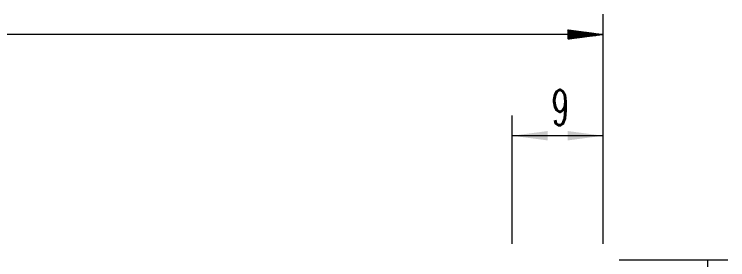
# Model space of a CAD drawing. Header units: millimetres. Extents: x -22 to 222, y -41 to 42.
# Drawn here: x 151.8 to 222.3, y 15 to 39.2 of the extents above; entities that cross this region are included whole.
import ezdxf

# ---------------------------------------------------------------- set-up
doc = ezdxf.new("R2010")
doc.units = ezdxf.units.MM
doc.layers.add('2', color=7, linetype='Continuous')
doc.layers.add('SK2', color=7, linetype='Continuous')
doc.styles.add('iso_b_vert', font='simplex.shx')
doc.dimstyles.get("Standard").update_dxf_attribs({"dimtxt": 0.18, "dimasz": 0.18, "dimexe": 0.18, "dimexo": 0.0625, "dimgap": 0.09, "dimtad": 1, "dimzin": 0, "dimdsep": 52, "dimtxsty": 'Standard', "dimcen": 0.09, "dimadec": 0, "dimazin": 0, "dimtfac": 1, "dimtdec": 4, "dimtofl": 0, "dimtmove": 0, "dimatfit": 3, "dimfxl": 1, "dimtolj": 1, "dimtzin": 0, "dimarcsym": 0})

# ---------------------------------------------------------------- blocks, each defined once
blk = doc.blocks.new('_U0')
at = {"layer": '2', "lineweight": 13}
for p, q in [((201, 16.5875), (201, 29.25)), ((210, 16.5875), (210, 29.25)), ((210, 27.25), (201, 27.25))]:
    blk.add_line(p, q, dxfattribs=at)
at = {"layer": '2', "lineweight": 18}
for points in [[(201, 27.25), (204.499998, 27.710784), (204.500002, 26.789216)], [(210, 27.25), (206.500002, 26.789216), (206.499998, 27.710784)]]:
    blk.add_solid(points, dxfattribs=at)
at = {"layer": '2', "lineweight": 18, "insert": (204.902767, 28.282634), "char_height": 3.5, "attachment_point": 7, "line_spacing_factor": 1.084337, "style": 'iso_b_vert'}
blk.add_mtext('\\W0.5742;9', dxfattribs=at)

msp = doc.modelspace()

# ---------------------------------------------------------------- hatches: boundary and pattern name
at = {"layer": 'SK2', "lineweight": 13}
h = msp.add_hatch(dxfattribs=at)
h.set_pattern_fill('ANSI31', color=256, scale=0.0062, style=0)
h.paths.add_polyline_path([(210, 37.25), (206.5, 36.789), (206.5, 37.711)])

# ---------------------------------------------------------------- linework, layer by layer
at = {"layer": '2', "lineweight": 13}
for p, q in [((211.588, 15), (222.294, 15)), ((220.294, 15), (220.294, -15))]:
    msp.add_line(p, q, dxfattribs=at)
at = {"layer": 'SK2', "lineweight": 18}
for p, q in [((210, 16.587), (210, 39.25)), ((210, 37.25), (0, 37.25))]:
    msp.add_line(p, q, dxfattribs=at)

# ---------------------------------------------------------------- dimensions: what is measured, and where the dimension line sits
at = {"layer": '2', "lineweight": 18}
dim = msp.add_linear_dim(base=(201, 27.25), p1=(210, 15), p2=(201, 15), dimstyle='Standard', override={"dimtxt": 3.5, "dimasz": 3.5, "dimexe": 2, "dimexo": 1.5875, "dimgap": 1.75, "dimtad": 1, "dimtih": 1, "dimtoh": 0, "dimdec": 2, "dimlfac": 1, "dimzin": 8, "dimdsep": 46, "dimlunit": 2, "dimpost": '<>', "dimtxsty": 'iso_b_vert', "dimsah": 1, "dimse1": 0, "dimse2": 0, "dimsd1": 0, "dimsd2": 0, "dimclrd": 2, "dimclre": 2, "dimclrt": 2, "dimtol": 0, "dimtm": -0.1, "dimtfac": 1, "dimtdec": 2, "dimtofl": 1, "dimtmove": 0, "dimtzin": 8, "dimlwd": 13, "dimlwe": 13}, dxfattribs=at)
dim.commit()
dim.dimension.update_dxf_attribs({"geometry": '_U0', "text_midpoint": (205.5, 27.25)})

doc.saveas('drawing.dxf')
